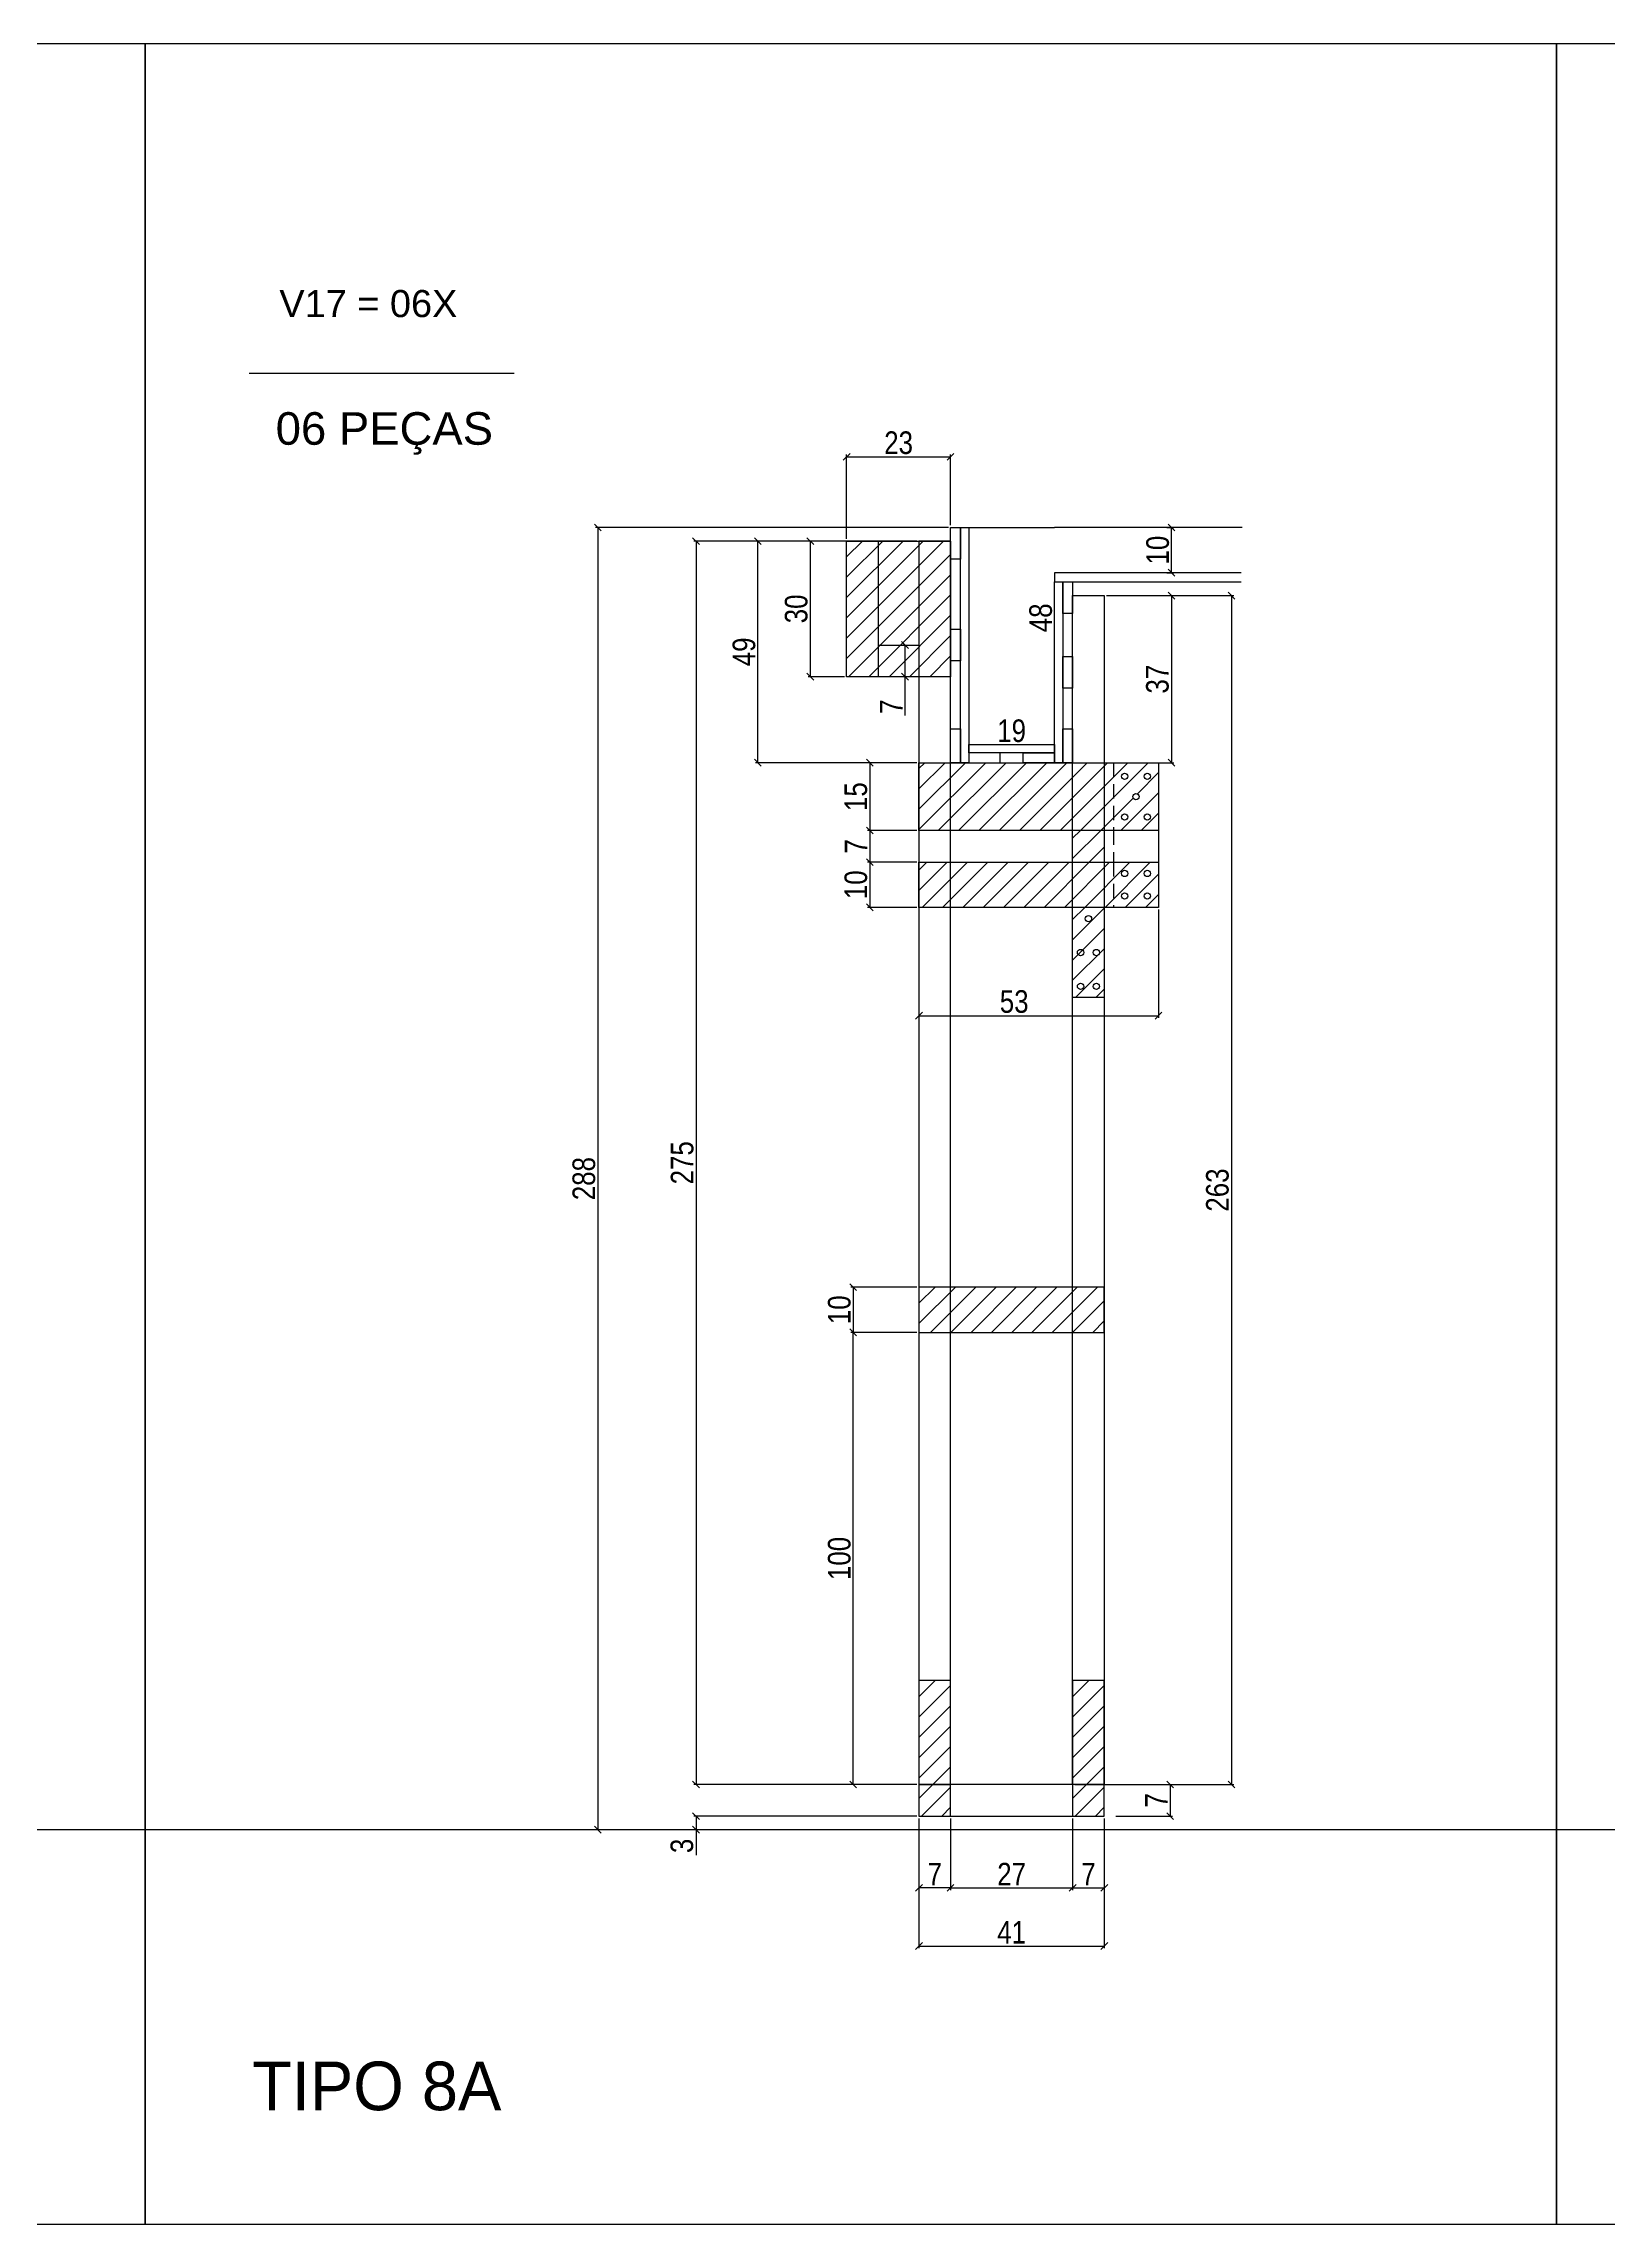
# Model space of a CAD drawing. Extents: x 23583 to 161354, y 153625 to 213918.
# Drawn here: x 31595 to 32287, y 211692 to 212657 of the extents above; entities that cross this region are included whole.
import ezdxf

# ---------------------------------------------------------------- set-up
doc = ezdxf.new("R2010")
doc.units = 0
doc.header["$PDMODE"] = 34
doc.header["$PDSIZE"] = 5
doc.linetypes.add('DASHED2', pattern=[9.525, 6.35, -3.175])
doc.layers.get('0').update_dxf_attribs({"linetype": 'CONTINUOUS'})
doc.layers.get('DEFPOINTS').update_dxf_attribs({"linetype": 'CONTINUOUS'})
for name, color, linetype in [('COTA', 241, 'CONTINUOUS'), ('detalhes', 4, 'CONTINUOUS'), ('HACHURA', 8, 'CONTINUOUS'), ('TIRAS REESCORAMENTO', 252, 'CONTINUOUS'), ('VIGAS', 3, 'CONTINUOUS')]:
    doc.layers.add(name, color=color, linetype=linetype)
doc.styles.add('COTA TECNICA 2X', font='techl___.ttf', dxfattribs={"height": 10})
doc.styles.add('R80-50', font='arial.ttf', dxfattribs={"height": 10})
doc.styles.add('ROMAS860', font='ROMAS860.SHX', dxfattribs={"height": 8.5})
doc.dimstyles.new('SECAO', dxfattribs={"dimscale": 0.333333, "dimtxt": 5, "dimasz": 9, "dimexe": 3, "dimexo": 3, "dimgap": 3, "dimtad": 1, "dimdec": 1, "dimlfac": 0.5, "dimzin": 12, "dimdsep": 46, "dimtxsty": 'COTA TECNICA 2X', "dimblk1": 'OBLIQUE', "dimblk2": 'OBLIQUE', "dimsah": 1, "dimcen": 0.9, "dimclrd": 4, "dimclre": 4, "dimclrt": 240, "dimadec": 1, "dimazin": 3, "dimtfac": 1, "dimtdec": 1, "dimtmove": 0, "dimatfit": 3, "dimfxl": 1, "dimtolj": 1, "dimtzin": 12, "dimarcsym": 0})
pattern_1 = [(45, (8390.567, 14015.694), (-4.49012806, 4.49012806), [])]

# ---------------------------------------------------------------- blocks, each defined once
blk = doc.blocks.new('_Oblique')
at = {"color": 0, "linetype": 'ByBlock', "lineweight": -2}
blk.add_line((-0.5, -0.5), (0.5, 0.5), dxfattribs=at)
blk = doc.blocks.new('*D3007')
at = {"layer": 'DEFPOINTS', "color": 0, "transparency": 16777216}
for p in [(31982.42, 212437.07), (31883.81, 211886.97), (31982.42, 211886.97)]:
    blk.add_point(p, dxfattribs=at)
at = {"layer": 'detalhes', "color": 4, "lineweight": -2, "transparency": 16777216}
for p, q in [((31981.42, 212437.07), (31882.81, 212437.07)), ((31883.81, 212437.07), (31883.81, 211886.97)), ((31981.42, 211886.97), (31882.81, 211886.97))]:
    blk.add_line(p, q, dxfattribs=at)
at = {"layer": 'detalhes', "color": 4, "lineweight": -2, "transparency": 16777216, "xscale": 3, "yscale": 3, "zscale": 3}
for p, rotation in [((31883.81, 212437.07), 90), ((31883.81, 211886.97), 270)]:
    blk.add_blockref('_Oblique', p, dxfattribs=dict(at, rotation=rotation))
at = {"layer": 'detalhes', "color": 240, "transparency": 16777216, "insert": (31877.7, 212162.02), "char_height": 10, "attachment_point": 5, "rotation": 90, "style": 'COTA TECNICA 2X'}
blk.add_mtext('\\A1;275', dxfattribs=at)
blk = doc.blocks.new('*D3008')
at = {"layer": 'DEFPOINTS', "color": 0, "transparency": 16777216}
for p in [(31982.42, 211872.97), (32064.42, 211872.97), (32064.42, 211815.52)]:
    blk.add_point(p, dxfattribs=at)
at = {"layer": 'detalhes', "color": 4, "lineweight": -2, "transparency": 16777216}
for p, q in [((31982.42, 211871.97), (31982.42, 211814.52)), ((32064.42, 211871.97), (32064.42, 211814.52)), ((31982.42, 211815.52), (32064.42, 211815.52))]:
    blk.add_line(p, q, dxfattribs=at)
at = {"layer": 'detalhes', "color": 4, "lineweight": -2, "transparency": 16777216, "xscale": 3, "yscale": 3, "zscale": 3, "rotation": 180}
blk.add_blockref('_Oblique', (31982.42, 211815.52), dxfattribs=at)
at = {"layer": 'detalhes', "color": 4, "lineweight": -2, "transparency": 16777216, "xscale": 3, "yscale": 3, "zscale": 3}
blk.add_blockref('_Oblique', (32064.42, 211815.52), dxfattribs=at)
at = {"layer": 'detalhes', "color": 240, "transparency": 16777216, "insert": (32023.42, 211821.59), "char_height": 10, "attachment_point": 5, "style": 'COTA TECNICA 2X'}
blk.add_mtext('\\A1;41', dxfattribs=at)
blk = doc.blocks.new('*D3009')
at = {"layer": 'DEFPOINTS', "color": 0, "transparency": 16777216}
for p in [(31996.42, 211872.97), (32050.42, 211872.97), (32050.42, 211841.24)]:
    blk.add_point(p, dxfattribs=at)
at = {"layer": 'detalhes', "color": 4, "lineweight": -2, "transparency": 16777216}
for p, q in [((31996.42, 211871.97), (31996.42, 211840.24)), ((32050.42, 211871.97), (32050.42, 211840.24)), ((31996.42, 211841.24), (32050.42, 211841.24))]:
    blk.add_line(p, q, dxfattribs=at)
at = {"layer": 'detalhes', "color": 4, "lineweight": -2, "transparency": 16777216, "xscale": 3, "yscale": 3, "zscale": 3, "rotation": 180}
blk.add_blockref('_Oblique', (31996.42, 211841.24), dxfattribs=at)
at = {"layer": 'detalhes', "color": 4, "lineweight": -2, "transparency": 16777216, "xscale": 3, "yscale": 3, "zscale": 3}
blk.add_blockref('_Oblique', (32050.42, 211841.24), dxfattribs=at)
at = {"layer": 'detalhes', "color": 240, "transparency": 16777216, "insert": (32023.42, 211847.31), "char_height": 10, "attachment_point": 5, "style": 'COTA TECNICA 2X'}
blk.add_mtext('\\A1;27', dxfattribs=at)
blk = doc.blocks.new('*D3010')
at = {"layer": 'DEFPOINTS', "color": 0, "transparency": 16777216}
for p in [(32050.42, 211841.24), (32064.42, 211841.24), (32064.42, 211841.24)]:
    blk.add_point(p, dxfattribs=at)
at = {"layer": 'detalhes', "color": 4, "lineweight": -2, "transparency": 16777216}
blk.add_line((32050.42, 211841.24), (32064.42, 211841.24), dxfattribs=at)
at = {"layer": 'detalhes', "color": 4, "lineweight": -2, "transparency": 16777216, "xscale": 3, "yscale": 3, "zscale": 3, "rotation": 180}
blk.add_blockref('_Oblique', (32050.42, 211841.24), dxfattribs=at)
at = {"layer": 'detalhes', "color": 4, "lineweight": -2, "transparency": 16777216, "xscale": 3, "yscale": 3, "zscale": 3}
blk.add_blockref('_Oblique', (32064.42, 211841.24), dxfattribs=at)
at = {"layer": 'detalhes', "color": 240, "transparency": 16777216, "insert": (32057.42, 211847.31), "char_height": 10, "attachment_point": 5, "style": 'COTA TECNICA 2X'}
blk.add_mtext('\\A1;7', dxfattribs=at)
blk = doc.blocks.new('*D3011')
at = {"layer": 'DEFPOINTS', "color": 0, "transparency": 16777216}
for p in [(31982.42, 211841.24), (31982.42, 211841.24), (31996.42, 211841.24)]:
    blk.add_point(p, dxfattribs=at)
at = {"layer": 'detalhes', "color": 4, "lineweight": -2, "transparency": 16777216}
blk.add_line((31996.42, 211841.24), (31982.42, 211841.24), dxfattribs=at)
at = {"layer": 'detalhes', "color": 4, "lineweight": -2, "transparency": 16777216, "xscale": 3, "yscale": 3, "zscale": 3, "rotation": 180}
blk.add_blockref('_Oblique', (31982.42, 211841.24), dxfattribs=at)
at = {"layer": 'detalhes', "color": 4, "lineweight": -2, "transparency": 16777216, "xscale": 3, "yscale": 3, "zscale": 3}
blk.add_blockref('_Oblique', (31996.42, 211841.24), dxfattribs=at)
at = {"layer": 'detalhes', "color": 240, "transparency": 16777216, "insert": (31989.42, 211847.31), "char_height": 10, "attachment_point": 5, "style": 'COTA TECNICA 2X'}
blk.add_mtext('\\A1;7', dxfattribs=at)
blk = doc.blocks.new('*D3012')
at = {"layer": 'DEFPOINTS', "color": 0, "transparency": 16777216}
for p in [(31982.42, 212106.99), (31953.32, 212086.99), (31982.42, 212086.99)]:
    blk.add_point(p, dxfattribs=at)
at = {"layer": 'detalhes', "color": 4, "lineweight": -2, "transparency": 16777216}
for p, q in [((31981.42, 212106.99), (31952.32, 212106.99)), ((31953.32, 212106.99), (31953.32, 212086.99)), ((31981.42, 212086.99), (31952.32, 212086.99))]:
    blk.add_line(p, q, dxfattribs=at)
at = {"layer": 'detalhes', "color": 4, "lineweight": -2, "transparency": 16777216, "xscale": 3, "yscale": 3, "zscale": 3}
for p, rotation in [((31953.32, 212106.99), 90), ((31953.32, 212086.99), 270)]:
    blk.add_blockref('_Oblique', p, dxfattribs=dict(at, rotation=rotation))
at = {"layer": 'detalhes', "color": 240, "transparency": 16777216, "insert": (31947.22, 212096.99), "char_height": 10, "attachment_point": 5, "rotation": 90, "style": 'COTA TECNICA 2X'}
blk.add_mtext('\\A1;10', dxfattribs=at)
blk = doc.blocks.new('*D3013')
at = {"layer": 'DEFPOINTS', "color": 0, "transparency": 16777216}
for p in [(31911.15, 212437.07), (31982.42, 212437.07), (31982.42, 212339.02)]:
    blk.add_point(p, dxfattribs=at)
at = {"layer": 'detalhes', "color": 4, "lineweight": -2, "transparency": 16777216}
for p, q in [((31981.42, 212437.07), (31910.15, 212437.07)), ((31911.15, 212339.02), (31911.15, 212437.07)), ((31981.42, 212339.02), (31910.15, 212339.02))]:
    blk.add_line(p, q, dxfattribs=at)
at = {"layer": 'detalhes', "color": 4, "lineweight": -2, "transparency": 16777216, "xscale": 3, "yscale": 3, "zscale": 3}
for p, rotation in [((31911.15, 212437.07), 90), ((31911.15, 212339.02), 270)]:
    blk.add_blockref('_Oblique', p, dxfattribs=dict(at, rotation=rotation))
at = {"layer": 'detalhes', "color": 240, "transparency": 16777216, "insert": (31905.05, 212388.04), "char_height": 10, "attachment_point": 5, "rotation": 90, "style": 'COTA TECNICA 2X'}
blk.add_mtext('\\A1;49', dxfattribs=at)
blk = doc.blocks.new('*D3014')
at = {"layer": 'DEFPOINTS', "color": 0, "transparency": 16777216}
for p in [(32064.42, 212412.94), (32064.42, 212339.02), (32094.17, 212339.02)]:
    blk.add_point(p, dxfattribs=at)
at = {"layer": 'detalhes', "color": 4, "lineweight": -2, "transparency": 16777216}
for p, q in [((32065.42, 212412.94), (32095.17, 212412.94)), ((32094.17, 212412.94), (32094.17, 212339.02)), ((32065.42, 212339.02), (32095.17, 212339.02))]:
    blk.add_line(p, q, dxfattribs=at)
at = {"layer": 'detalhes', "color": 4, "lineweight": -2, "transparency": 16777216, "xscale": 3, "yscale": 3, "zscale": 3}
for p, rotation in [((32094.17, 212412.94), 90), ((32094.17, 212339.02), 270)]:
    blk.add_blockref('_Oblique', p, dxfattribs=dict(at, rotation=rotation))
at = {"layer": 'detalhes', "color": 240, "transparency": 16777216, "insert": (32087.95, 212375.98), "char_height": 10, "attachment_point": 5, "rotation": 90, "style": 'COTA TECNICA 2X'}
blk.add_mtext('\\A1;37', dxfattribs=at)
blk = doc.blocks.new('*D3015')
at = {"layer": 'DEFPOINTS', "color": 0, "transparency": 16777216}
for p in [(31996.42, 212443.07), (31840.31, 211866.97), (31982.42, 211866.97)]:
    blk.add_point(p, dxfattribs=at)
at = {"layer": 'detalhes', "color": 4, "lineweight": -2, "transparency": 16777216}
for p, q in [((31995.42, 212443.07), (31839.31, 212443.07)), ((31840.31, 212443.07), (31840.31, 211866.97)), ((31981.42, 211866.97), (31839.31, 211866.97))]:
    blk.add_line(p, q, dxfattribs=at)
at = {"layer": 'detalhes', "color": 4, "lineweight": -2, "transparency": 16777216, "xscale": 3, "yscale": 3, "zscale": 3}
for p, rotation in [((31840.31, 212443.07), 90), ((31840.31, 211866.97), 270)]:
    blk.add_blockref('_Oblique', p, dxfattribs=dict(at, rotation=rotation))
at = {"layer": 'detalhes', "color": 240, "transparency": 16777216, "insert": (31834.21, 212155.02), "char_height": 10, "attachment_point": 5, "rotation": 90, "style": 'COTA TECNICA 2X'}
blk.add_mtext('\\A1;288', dxfattribs=at)
blk = doc.blocks.new('*D3016')
at = {"layer": 'DEFPOINTS', "color": 0, "transparency": 16777216}
for p in [(31883.81, 211866.97), (31982.42, 211872.97), (31982.42, 211866.97)]:
    blk.add_point(p, dxfattribs=at)
at = {"layer": 'detalhes', "color": 4, "lineweight": -2, "transparency": 16777216}
for p, q in [((31981.42, 211872.97), (31882.81, 211872.97)), ((31981.42, 211866.97), (31882.81, 211866.97)), ((31883.81, 211872.97), (31883.81, 211866.97)), ((31883.81, 211866.97), (31883.81, 211855.64))]:
    blk.add_line(p, q, dxfattribs=at)
at = {"layer": 'detalhes', "color": 4, "lineweight": -2, "transparency": 16777216, "xscale": 3, "yscale": 3, "zscale": 3}
for p, rotation in [((31883.81, 211872.97), 90), ((31883.81, 211866.97), 270)]:
    blk.add_blockref('_Oblique', p, dxfattribs=dict(at, rotation=rotation))
at = {"layer": 'detalhes', "color": 240, "transparency": 16777216, "insert": (31877.59, 211859.81), "char_height": 10, "attachment_point": 5, "rotation": 90, "style": 'COTA TECNICA 2X'}
blk.add_mtext('\\A1;3', dxfattribs=at)
blk = doc.blocks.new('*D3017')
at = {"layer": 'DEFPOINTS', "color": 0, "transparency": 16777216}
for p in [(32019.46, 212443.07), (32042.42, 212443.07), (32019.46, 212347.02)]:
    blk.add_point(p, dxfattribs=at)
at = {"layer": 'detalhes', "color": 240, "transparency": 16777216, "insert": (32036.32, 212403.11), "char_height": 10, "attachment_point": 5, "rotation": 90, "style": 'COTA TECNICA 2X'}
blk.add_mtext('\\A1;48', dxfattribs=at)
blk = doc.blocks.new('*D3018')
at = {"layer": 'DEFPOINTS', "color": 0, "transparency": 16777216}
for p in [(32004.42, 212347.02), (32042.42, 212347.02), (32042.42, 212347.02)]:
    blk.add_point(p, dxfattribs=at)
at = {"layer": 'detalhes', "color": 240, "transparency": 16777216, "insert": (32023.42, 212353.1), "char_height": 10, "attachment_point": 5, "style": 'COTA TECNICA 2X'}
blk.add_mtext('\\A1;19', dxfattribs=at)
blk = doc.blocks.new('*D3019')
at = {"layer": 'DEFPOINTS', "color": 0, "transparency": 16777216}
for p in [(31953.32, 212086.99), (31982.42, 212086.99), (31981.42, 211886.97)]:
    blk.add_point(p, dxfattribs=at)
at = {"layer": 'detalhes', "color": 4, "lineweight": -2, "transparency": 16777216}
for p, q in [((31981.42, 212086.99), (31952.32, 212086.99)), ((31953.32, 211886.97), (31953.32, 212086.99)), ((31980.42, 211886.97), (31952.32, 211886.97))]:
    blk.add_line(p, q, dxfattribs=at)
at = {"layer": 'detalhes', "color": 4, "lineweight": -2, "transparency": 16777216, "xscale": 3, "yscale": 3, "zscale": 3}
for p, rotation in [((31953.32, 212086.99), 90), ((31953.32, 211886.97), 270)]:
    blk.add_blockref('_Oblique', p, dxfattribs=dict(at, rotation=rotation))
at = {"layer": 'detalhes', "color": 240, "transparency": 16777216, "insert": (31947.22, 211986.98), "char_height": 10, "attachment_point": 5, "rotation": 90, "style": 'COTA TECNICA 2X'}
blk.add_mtext('\\A1;100', dxfattribs=at)
blk = doc.blocks.new('*D3020')
at = {"layer": 'DEFPOINTS', "color": 0, "transparency": 16777216}
for p in [(31982.42, 212299.02), (32088.42, 212275.02), (32088.42, 212227.1)]:
    blk.add_point(p, dxfattribs=at)
at = {"layer": 'detalhes', "color": 4, "lineweight": -2, "transparency": 16777216}
for p, q in [((31982.42, 212298.02), (31982.42, 212226.1)), ((32088.42, 212274.02), (32088.42, 212226.1)), ((31982.42, 212227.1), (32088.42, 212227.1))]:
    blk.add_line(p, q, dxfattribs=at)
at = {"layer": 'detalhes', "color": 4, "lineweight": -2, "transparency": 16777216, "xscale": 3, "yscale": 3, "zscale": 3, "rotation": 180}
blk.add_blockref('_Oblique', (31982.42, 212227.1), dxfattribs=at)
at = {"layer": 'detalhes', "color": 4, "lineweight": -2, "transparency": 16777216, "xscale": 3, "yscale": 3, "zscale": 3}
blk.add_blockref('_Oblique', (32088.42, 212227.1), dxfattribs=at)
at = {"layer": 'detalhes', "color": 240, "transparency": 16777216, "insert": (32024.55, 212233.31), "char_height": 10, "attachment_point": 5, "style": 'COTA TECNICA 2X'}
blk.add_mtext('\\A1;53', dxfattribs=at)
blk = doc.blocks.new('*D3021')
at = {"layer": 'DEFPOINTS', "color": 0, "transparency": 16777216}
for p in [(32091.02, 212443.07), (32094.17, 212443.07), (32091.02, 212423.07)]:
    blk.add_point(p, dxfattribs=at)
at = {"layer": 'detalhes', "color": 4, "lineweight": -2, "transparency": 16777216}
for p, q in [((32092.02, 212443.07), (32095.17, 212443.07)), ((32094.17, 212423.07), (32094.17, 212443.07)), ((32092.02, 212423.07), (32095.17, 212423.07))]:
    blk.add_line(p, q, dxfattribs=at)
at = {"layer": 'detalhes', "color": 4, "lineweight": -2, "transparency": 16777216, "xscale": 3, "yscale": 3, "zscale": 3}
for p, rotation in [((32094.17, 212443.07), 90), ((32094.17, 212423.07), 270)]:
    blk.add_blockref('_Oblique', p, dxfattribs=dict(at, rotation=rotation))
at = {"layer": 'detalhes', "color": 240, "transparency": 16777216, "insert": (32088.07, 212433.07), "char_height": 10, "attachment_point": 5, "rotation": 90, "style": 'COTA TECNICA 2X'}
blk.add_mtext('\\A1;10', dxfattribs=at)
blk = doc.blocks.new('*D3022')
at = {"layer": 'DEFPOINTS', "color": 0, "transparency": 16777216}
for p in [(32065.42, 212412.94), (32065.42, 211886.97), (32120.71, 211886.97)]:
    blk.add_point(p, dxfattribs=at)
at = {"layer": 'detalhes', "color": 4, "lineweight": -2, "transparency": 16777216}
for p, q in [((32066.42, 212412.94), (32121.71, 212412.94)), ((32120.71, 212412.94), (32120.71, 211886.97)), ((32066.42, 211886.97), (32121.71, 211886.97))]:
    blk.add_line(p, q, dxfattribs=at)
at = {"layer": 'detalhes', "color": 4, "lineweight": -2, "transparency": 16777216, "xscale": 3, "yscale": 3, "zscale": 3}
for p, rotation in [((32120.71, 212412.94), 90), ((32120.71, 211886.97), 270)]:
    blk.add_blockref('_Oblique', p, dxfattribs=dict(at, rotation=rotation))
at = {"layer": 'detalhes', "color": 240, "transparency": 16777216, "insert": (32114.49, 212149.96), "char_height": 10, "attachment_point": 5, "rotation": 90, "style": 'COTA TECNICA 2X'}
blk.add_mtext('\\A1;263', dxfattribs=at)
blk = doc.blocks.new('*D3023')
at = {"layer": 'DEFPOINTS', "color": 0, "transparency": 16777216}
for p in [(32050.42, 211886.97), (32068.48, 211872.97), (32093.57, 211872.97)]:
    blk.add_point(p, dxfattribs=at)
at = {"layer": 'detalhes', "color": 4, "lineweight": -2, "transparency": 16777216}
for p, q in [((32051.42, 211886.97), (32094.57, 211886.97)), ((32093.57, 211886.97), (32093.57, 211872.97)), ((32069.48, 211872.97), (32094.57, 211872.97))]:
    blk.add_line(p, q, dxfattribs=at)
at = {"layer": 'detalhes', "color": 4, "lineweight": -2, "transparency": 16777216, "xscale": 3, "yscale": 3, "zscale": 3}
for p, rotation in [((32093.57, 211886.97), 90), ((32093.57, 211872.97), 270)]:
    blk.add_blockref('_Oblique', p, dxfattribs=dict(at, rotation=rotation))
at = {"layer": 'detalhes', "color": 240, "transparency": 16777216, "insert": (32087.49, 211879.97), "char_height": 10, "attachment_point": 5, "rotation": 90, "style": 'COTA TECNICA 2X'}
blk.add_mtext('\\A1;7', dxfattribs=at)
blk = doc.blocks.new('*D3024')
at = {"layer": 'DEFPOINTS', "color": 0, "transparency": 16777216}
for p in [(31982.42, 212339.02), (31960.65, 212309.02), (31982.42, 212309.02)]:
    blk.add_point(p, dxfattribs=at)
at = {"layer": 'detalhes', "color": 4, "lineweight": -2, "transparency": 16777216}
for p, q in [((31981.42, 212339.02), (31959.65, 212339.02)), ((31960.65, 212339.02), (31960.65, 212309.02)), ((31981.42, 212309.02), (31959.65, 212309.02))]:
    blk.add_line(p, q, dxfattribs=at)
at = {"layer": 'detalhes', "color": 4, "lineweight": -2, "transparency": 16777216, "xscale": 3, "yscale": 3, "zscale": 3}
for p, rotation in [((31960.65, 212339.02), 90), ((31960.65, 212309.02), 270)]:
    blk.add_blockref('_Oblique', p, dxfattribs=dict(at, rotation=rotation))
at = {"layer": 'detalhes', "color": 240, "transparency": 16777216, "insert": (31954.54, 212324.02), "char_height": 10, "attachment_point": 5, "rotation": 90, "style": 'COTA TECNICA 2X'}
blk.add_mtext('\\A1;15', dxfattribs=at)
blk = doc.blocks.new('*D3025')
at = {"layer": 'DEFPOINTS', "color": 0, "transparency": 16777216}
for p in [(31982.42, 212295.02), (31960.65, 212275.02), (31982.42, 212275.02)]:
    blk.add_point(p, dxfattribs=at)
at = {"layer": 'detalhes', "color": 4, "lineweight": -2, "transparency": 16777216}
for p, q in [((31981.42, 212295.02), (31959.65, 212295.02)), ((31960.65, 212295.02), (31960.65, 212275.02)), ((31981.42, 212275.02), (31959.65, 212275.02))]:
    blk.add_line(p, q, dxfattribs=at)
at = {"layer": 'detalhes', "color": 4, "lineweight": -2, "transparency": 16777216, "xscale": 3, "yscale": 3, "zscale": 3}
for p, rotation in [((31960.65, 212295.02), 90), ((31960.65, 212275.02), 270)]:
    blk.add_blockref('_Oblique', p, dxfattribs=dict(at, rotation=rotation))
at = {"layer": 'detalhes', "color": 240, "transparency": 16777216, "insert": (31954.55, 212285.02), "char_height": 10, "attachment_point": 5, "rotation": 90, "style": 'COTA TECNICA 2X'}
blk.add_mtext('\\A1;10', dxfattribs=at)
blk = doc.blocks.new('*D3026')
at = {"layer": 'DEFPOINTS', "color": 0, "transparency": 16777216}
for p in [(31982.42, 212309.02), (31960.65, 212295.02), (31982.42, 212295.02)]:
    blk.add_point(p, dxfattribs=at)
at = {"layer": 'detalhes', "color": 4, "lineweight": -2, "transparency": 16777216}
for p, q in [((31981.42, 212309.02), (31959.65, 212309.02)), ((31960.65, 212309.02), (31960.65, 212295.02)), ((31981.42, 212295.02), (31959.65, 212295.02))]:
    blk.add_line(p, q, dxfattribs=at)
at = {"layer": 'detalhes', "color": 4, "lineweight": -2, "transparency": 16777216, "xscale": 3, "yscale": 3, "zscale": 3}
for p, rotation in [((31960.65, 212309.02), 90), ((31960.65, 212295.02), 270)]:
    blk.add_blockref('_Oblique', p, dxfattribs=dict(at, rotation=rotation))
at = {"layer": 'detalhes', "color": 240, "transparency": 16777216, "insert": (31954.58, 212302.02), "char_height": 10, "attachment_point": 5, "rotation": 90, "style": 'COTA TECNICA 2X'}
blk.add_mtext('\\A1;7', dxfattribs=at)
blk = doc.blocks.new('*D3027')
at = {"layer": 'DEFPOINTS', "color": 0, "transparency": 16777216}
for p in [(31934.38, 212437.07), (31950.42, 212437.07), (31950.42, 212377.07)]:
    blk.add_point(p, dxfattribs=at)
at = {"layer": 'detalhes', "color": 4, "lineweight": -2, "transparency": 16777216}
for p, q in [((31949.42, 212437.07), (31933.38, 212437.07)), ((31934.38, 212377.07), (31934.38, 212437.07)), ((31949.42, 212377.07), (31933.38, 212377.07))]:
    blk.add_line(p, q, dxfattribs=at)
at = {"layer": 'detalhes', "color": 4, "lineweight": -2, "transparency": 16777216, "xscale": 3, "yscale": 3, "zscale": 3}
for p, rotation in [((31934.38, 212437.07), 90), ((31934.38, 212377.07), 270)]:
    blk.add_blockref('_Oblique', p, dxfattribs=dict(at, rotation=rotation))
at = {"layer": 'detalhes', "color": 240, "transparency": 16777216, "insert": (31928.16, 212407.07), "char_height": 10, "attachment_point": 5, "rotation": 90, "style": 'COTA TECNICA 2X'}
blk.add_mtext('\\A1;30', dxfattribs=at)
blk = doc.blocks.new('*D3028')
at = {"layer": 'DEFPOINTS', "color": 0, "transparency": 16777216}
for p in [(31996.42, 212474.31), (31950.42, 212437.07), (31996.42, 212443.07)]:
    blk.add_point(p, dxfattribs=at)
at = {"layer": 'detalhes', "color": 4, "lineweight": -2, "transparency": 16777216}
for p, q in [((31950.42, 212438.07), (31950.42, 212475.31)), ((31996.42, 212444.07), (31996.42, 212475.31)), ((31950.42, 212474.31), (31996.42, 212474.31))]:
    blk.add_line(p, q, dxfattribs=at)
at = {"layer": 'detalhes', "color": 4, "lineweight": -2, "transparency": 16777216, "xscale": 3, "yscale": 3, "zscale": 3, "rotation": 180}
blk.add_blockref('_Oblique', (31950.42, 212474.31), dxfattribs=at)
at = {"layer": 'detalhes', "color": 4, "lineweight": -2, "transparency": 16777216, "xscale": 3, "yscale": 3, "zscale": 3}
blk.add_blockref('_Oblique', (31996.42, 212474.31), dxfattribs=at)
at = {"layer": 'detalhes', "color": 240, "transparency": 16777216, "insert": (31973.42, 212480.53), "char_height": 10, "attachment_point": 5, "style": 'COTA TECNICA 2X'}
blk.add_mtext('\\A1;23', dxfattribs=at)
blk = doc.blocks.new('*D3029')
at = {"layer": 'DEFPOINTS', "color": 0, "transparency": 16777216}
for p in [(31976.79, 212391.07), (31976.23, 212377.07), (31976.79, 212377.07)]:
    blk.add_point(p, dxfattribs=at)
at = {"layer": 'detalhes', "color": 4, "lineweight": -2, "transparency": 16777216}
for p, q in [((31975.79, 212391.07), (31975.23, 212391.07)), ((31976.23, 212391.07), (31976.23, 212377.07)), ((31975.79, 212377.07), (31975.23, 212377.07)), ((31976.23, 212377.07), (31976.23, 212359.96))]:
    blk.add_line(p, q, dxfattribs=at)
at = {"layer": 'detalhes', "color": 4, "lineweight": -2, "transparency": 16777216, "xscale": 3, "yscale": 3, "zscale": 3}
for p, rotation in [((31976.23, 212391.07), 90), ((31976.23, 212377.07), 270)]:
    blk.add_blockref('_Oblique', p, dxfattribs=dict(at, rotation=rotation))
at = {"layer": 'detalhes', "color": 240, "transparency": 16777216, "insert": (31970.15, 212363.82), "char_height": 10, "attachment_point": 5, "rotation": 90, "style": 'COTA TECNICA 2X'}
blk.add_mtext('\\A1;7', dxfattribs=at)

msp = doc.modelspace()

# ---------------------------------------------------------------- hatches: boundary and pattern name
at = {"layer": 'COTA'}
h = msp.add_hatch(dxfattribs=at)
h.set_pattern_fill('ANSI31', color=256, scale=2, style=0)
h.set_pattern_definition([(45, (12339.4915, 207313.293), (-4.490128, 4.490128), [])])
h.paths.add_polyline_path([(31996.42, 212377.07), (31950.42, 212377.07), (31950.42, 212437.07), (31996.42, 212437.07)])
h = msp.add_hatch(dxfattribs=at)
h.set_pattern_fill('ANSI31', color=256, scale=2, style=0)
h.set_pattern_definition(pattern_1)
h.paths.add_polyline_path([(32088.42, 212339.02), (31982.42, 212339.02), (31982.42, 212309.02), (32088.42, 212309.02)])
edge = h.paths.add_edge_path(flags=16)
edge.add_arc((32073.42, 212315.02), 1.4, 0, 360)
edge = h.paths.add_edge_path(flags=16)
edge.add_arc((32078.42, 212324.02), 1.4, 0, 360)
edge = h.paths.add_edge_path(flags=16)
edge.add_arc((32073.42, 212333.02), 1.4, 0, 360)
edge = h.paths.add_edge_path(flags=16)
edge.add_arc((32083.42, 212315.02), 1.4, 0, 360)
edge = h.paths.add_edge_path(flags=16)
edge.add_arc((32083.42, 212333.02), 1.4, 0, 360)
h = msp.add_hatch(dxfattribs=at)
h.set_pattern_fill('ANSI31', color=256, scale=2, style=0)
h.set_pattern_definition(pattern_1)
h.paths.add_polyline_path([(32050.42, 212309.02), (32050.42, 212295.02), (32064.42, 212295.02), (32064.42, 212309.02)])
h = msp.add_hatch(dxfattribs=at)
h.set_pattern_fill('ANSI31', color=256, scale=2, style=0)
h.set_pattern_definition(pattern_1)
h.paths.add_polyline_path([(32088.42, 212295.02), (31982.42, 212295.02), (31982.42, 212275.02), (32088.42, 212275.02)])
edge = h.paths.add_edge_path(flags=16)
edge.add_arc((32073.42, 212290.02), 1.4, 0, 360)
edge = h.paths.add_edge_path(flags=16)
edge.add_arc((32073.42, 212280.02), 1.4, 0, 360)
edge = h.paths.add_edge_path(flags=16)
edge.add_arc((32083.42, 212290.02), 1.4, 0, 360)
edge = h.paths.add_edge_path(flags=16)
edge.add_arc((32083.42, 212280.02), 1.4, 0, 360)
h = msp.add_hatch(dxfattribs=at)
h.set_pattern_fill('ANSI31', color=256, scale=2, style=0)
h.set_pattern_definition(pattern_1)
h.paths.add_polyline_path([(32050.42, 212235.08), (32064.42, 212235.08), (32064.42, 212275.02), (32050.42, 212275.02)])
h = msp.add_hatch(dxfattribs=at)
h.set_pattern_fill('ANSI31', color=256, scale=2, style=0)
h.set_pattern_definition([(45, (8390.567, 13985.694), (-4.49012806, 4.49012806), [])])
h.paths.add_polyline_path([(32064.42, 212106.99), (31982.42, 212106.99), (31982.42, 212086.99), (32064.42, 212086.99)])
h = msp.add_hatch(dxfattribs=at)
h.set_pattern_fill('ANSI31', color=256, scale=2, style=0)
h.set_pattern_definition([(45, (12138.2005, 206063.7836), (-4.490128, 4.490128), [])])
h.paths.add_polyline_path([(31982.42, 211872.97), (31996.42, 211872.97), (31996.42, 211932.97), (31982.42, 211932.97)])
h = msp.add_hatch(dxfattribs=at)
h.set_pattern_fill('ANSI31', color=256, scale=2, style=0)
h.set_pattern_definition([(45, (12206.2005, 206063.7836), (-4.490128, 4.490128), [])])
h.paths.add_polyline_path([(32050.42, 211872.97), (32064.42, 211872.97), (32064.42, 211932.97), (32050.42, 211932.97)])

# ---------------------------------------------------------------- linework, layer by layer
at = {"linetype": 'Continuous'}
for p, q in [((31964.42, 212437.07), (31964.42, 212377.07)), ((31964.42, 212391.07), (31982.42, 212391.07)), ((32088.42, 212309.02), (32088.42, 212295.02))]:
    msp.add_line(p, q, dxfattribs=at)
msp.add_line((32064.42, 212235.08), (32050.42, 212235.08))
for points in [[(31996.42, 212377.07), (31950.42, 212377.07), (31950.42, 212437.07), (31996.42, 212437.07)], [(31982.42, 211886.97), (31996.42, 211886.97), (31996.42, 212437.07), (31982.42, 212437.07)], [(32064.42, 211886.97), (32050.42, 211886.97), (32050.42, 212412.94), (32064.42, 212412.94)], [(32088.42, 212309.02), (31982.42, 212309.02), (31982.42, 212339.02), (32088.42, 212339.02)], [(32088.42, 212275.02), (31982.42, 212275.02), (31982.42, 212295.02), (32088.42, 212295.02)], [(31982.42, 211872.97), (31996.42, 211872.97), (31996.42, 211932.97), (31982.42, 211932.97)], [(32050.42, 211872.97), (32064.42, 211872.97), (32064.42, 211932.97), (32050.42, 211932.97)]]:
    msp.add_lwpolyline(points, close=True, dxfattribs=at)
for points in [[(31982.42, 212086.99), (32064.42, 212086.99), (32064.42, 212106.99), (31982.42, 212106.99), (31982.42, 212086.99)], [(32004.42, 211872.97), (32064.42, 211872.97), (32064.42, 211886.97), (31982.42, 211886.97), (31982.42, 211872.97), (32004.42, 211872.97)]]:
    msp.add_lwpolyline(points, dxfattribs=at)
for centre in [(32073.42, 212333.02), (32083.42, 212333.02), (32078.42, 212324.02), (32073.42, 212315.02), (32083.42, 212315.02), (32073.42, 212290.02), (32083.42, 212290.02), (32073.42, 212280.02), (32083.42, 212280.02), (32057.42, 212270.02), (32053.92, 212255.05), (32060.92, 212255.05), (32053.92, 212240.08), (32060.92, 212240.08)]:
    msp.add_circle(centre, 1.4)
at = {"layer": 'COTA', "linetype": 'DASHED2'}
for p, q in [((32068.42, 212339.02), (32068.42, 212309.02)), ((32068.42, 212309.02), (32068.42, 212295.02)), ((32068.42, 212295.02), (32068.42, 212275.02))]:
    msp.add_line(p, q, dxfattribs=at)
at = {"layer": 'HACHURA', "color": 7}
msp.add_line((31686.16, 212511.38), (31803.31, 212511.38), dxfattribs=at)
at = {"layer": 'TIRAS REESCORAMENTO', "linetype": 'ByBlock'}
for p, q in [((32004.42, 212443.07), (32042.42, 212443.07)), ((32125.38, 212443.07), (32042.42, 212443.07)), ((32042.42, 212419.07), (32124.9, 212419.07)), ((34975.73, 211866.97), (29767.28, 211866.97))]:
    msp.add_line(p, q, dxfattribs=at)
for points in [[(31996.42, 212443.07), (32000.82, 212443.07), (32000.82, 212429.07), (31996.42, 212429.07)], [(32046.02, 212419.07), (32050.42, 212419.07), (32050.42, 212405.07), (32046.02, 212405.07)], [(31996.42, 212398.04), (32000.82, 212398.04), (32000.82, 212384.04), (31996.42, 212384.04)], [(32046.02, 212386.04), (32050.42, 212386.04), (32050.42, 212372.04), (32046.02, 212372.04)], [(31996.42, 212354.02), (32000.82, 212354.02), (32000.82, 212339.02), (31996.42, 212339.02)], [(32046.02, 212354.02), (32050.42, 212354.02), (32050.42, 212339.02), (32046.02, 212339.02)], [(32042.42, 212343.42), (32004.42, 212343.42), (32004.42, 212347.02), (32042.42, 212347.02)], [(32018.38, 212339.02), (32018.38, 212343.42), (32004.42, 212343.42), (32004.42, 212339.02)], [(32028.45, 212339.02), (32028.45, 212343.42), (32042.42, 212343.42), (32042.42, 212339.02)]]:
    msp.add_lwpolyline(points, close=True, dxfattribs=at)
for points in [[(32004.42, 212339.02), (32000.82, 212339.02), (32000.82, 212443.07), (32004.42, 212443.07), (32004.42, 212339.02)], [(32124.9, 212423.07), (32042.42, 212423.07), (32042.42, 212419.07), (32124.9, 212419.07)], [(32046.02, 212339.02), (32042.42, 212339.02), (32042.42, 212419.07), (32046.02, 212419.07), (32046.02, 212339.02)]]:
    msp.add_lwpolyline(points, dxfattribs=at)
at = {"layer": 'VIGAS'}
for points in [[(31640.12, 211692.36), (31015.84, 211692.36), (31015.84, 212657.15), (31640.12, 212657.15)], [(32264.4, 211692.36), (31640.12, 211692.36), (31640.12, 212657.15), (32264.4, 212657.15)], [(32888.68, 211692.36), (32264.4, 211692.36), (32264.4, 212657.15), (32888.68, 212657.15)]]:
    msp.add_lwpolyline(points, close=True, dxfattribs=at)

# ---------------------------------------------------------------- texts
at = {"layer": 'COTA', "color": 5, "style": 'ROMAS860'}
msp.add_text('TIPO 8A', height=21.505, dxfattribs=at).set_placement((31687.41, 211742.88))
at = {"layer": 'VIGAS', "color": 7, "attachment_point": 1, "style": 'R80-50'}
for s, width, insert, char_height in [('V17 = 06X', 124.324, (31699.46, 212548.15), 12), ('06 PEÇAS', 162.221, (31697.84, 212494.09), 14.4)]:
    msp.add_mtext_dynamic_manual_height_columns(s, width=width, gutter_width=50, heights=[0], dxfattribs=dict(at, insert=insert, char_height=char_height))

# ---------------------------------------------------------------- dimensions: what is measured, and where the dimension line sits
at = {"layer": 'detalhes', "color": 3}
for base, p1, p2, picture, middle in [((31996.42, 212474.31), (31950.42, 212437.07), (31996.42, 212443.07), '*D3028', (31973.42, 212480.53)), ((31982.42, 211841.24), (31996.42, 211841.24), (31982.42, 211841.24), '*D3011', (31989.42, 211847.31))]:
    dim = msp.add_linear_dim(base=base, p1=p1, p2=p2, dimstyle='SECAO', dxfattribs=at)
    dim.commit()
    dim.dimension.update_dxf_attribs({"geometry": picture, "text_midpoint": middle})
for base, p1, p2, picture, middle in [((31840.307, 211866.9742), (31996.4188, 212443.0674), (31982.4188, 211866.9742), '*D3015', (31834.212, 212155.0208)), ((31883.8105, 211886.9742), (31982.4188, 212437.0674), (31982.4188, 211886.9742), '*D3007', (31877.7008, 212162.0208)), ((31911.15, 212437.07), (31982.42, 212339.02), (31982.42, 212437.07), '*D3013', (31905.05, 212388.04)), ((31934.38, 212437.07), (31950.42, 212377.07), (31950.42, 212437.07), '*D3027', (31928.16, 212407.07)), ((32094.17, 212443.07), (32091.02, 212423.07), (32091.02, 212443.07), '*D3021', (32088.07, 212433.07)), ((32094.17, 212339.02), (32064.42, 212412.94), (32064.42, 212339.02), '*D3014', (32087.95, 212375.98)), ((32120.71, 211886.97), (32065.42, 212412.94), (32065.42, 211886.97), '*D3022', (32114.49, 212149.96)), ((31960.65, 212309.02), (31982.42, 212339.02), (31982.42, 212309.02), '*D3024', (31954.54, 212324.02)), ((31960.65, 212295.02), (31982.42, 212309.02), (31982.42, 212295.02), '*D3026', (31954.58, 212302.02)), ((31960.65, 212275.02), (31982.42, 212295.02), (31982.42, 212275.02), '*D3025', (31954.55, 212285.02)), ((31953.32, 212086.99), (31982.42, 212106.99), (31982.42, 212086.99), '*D3012', (31947.22, 212096.99)), ((31953.32, 212086.99), (31981.42, 211886.97), (31982.42, 212086.99), '*D3019', (31947.22, 211986.98)), ((32093.57, 211872.97), (32050.42, 211886.97), (32068.48, 211872.97), '*D3023', (32087.49, 211879.97)), ((31883.81, 211866.97), (31982.42, 211872.97), (31982.42, 211866.97), '*D3016', (31877.59, 211859.81))]:
    dim = msp.add_linear_dim(base=base, p1=p1, p2=p2, angle=90, dimstyle='SECAO', dxfattribs=at)
    dim.commit()
    dim.dimension.update_dxf_attribs({"geometry": picture, "text_midpoint": middle})
dim = msp.add_linear_dim(base=(32042.42, 212443.07), p1=(32019.46, 212347.02), p2=(32019.46, 212443.07), angle=90, dimstyle='SECAO', override={"dimse1": 1, "dimse2": 1, "dimsd1": 1, "dimsd2": 1}, dxfattribs=at)
dim.commit()
dim.dimension.update_dxf_attribs({"geometry": '*D3017', "text_midpoint": (32042.42, 212403.11), "dimtype": 160})
dim = msp.add_linear_dim(base=(31976.23, 212377.07), p1=(31976.79, 212391.07), p2=(31976.79, 212377.07), angle=90, dimstyle='SECAO', dxfattribs=at)
dim.commit()
dim.dimension.update_dxf_attribs({"geometry": '*D3029', "text_midpoint": (31976.23, 212363.82), "dimtype": 160})
dim = msp.add_linear_dim(base=(32042.42, 212347.02), p1=(32004.42, 212347.02), p2=(32042.42, 212347.02), dimstyle='SECAO', override={"dimse1": 1, "dimse2": 1, "dimsd1": 1, "dimsd2": 1}, dxfattribs=at)
dim.commit()
dim.dimension.update_dxf_attribs({"geometry": '*D3018', "text_midpoint": (32023.42, 212347.02), "dimtype": 160})
for base, p1, p2, picture, middle in [((32088.42, 212227.1), (31982.42, 212299.02), (32088.42, 212275.02), '*D3020', (32024.55, 212227.1)), ((32064.42, 211815.52), (31982.42, 211872.97), (32064.42, 211872.97), '*D3008', (32023.42, 211815.52)), ((32050.42, 211841.24), (31996.42, 211872.97), (32050.42, 211872.97), '*D3009', (32023.42, 211841.24)), ((32064.42, 211841.24), (32050.42, 211841.24), (32064.42, 211841.24), '*D3010', (32057.42, 211841.24))]:
    dim = msp.add_linear_dim(base=base, p1=p1, p2=p2, dimstyle='SECAO', dxfattribs=at)
    dim.commit()
    dim.dimension.update_dxf_attribs({"geometry": picture, "text_midpoint": middle, "dimtype": 160})

doc.saveas('drawing.dxf')
